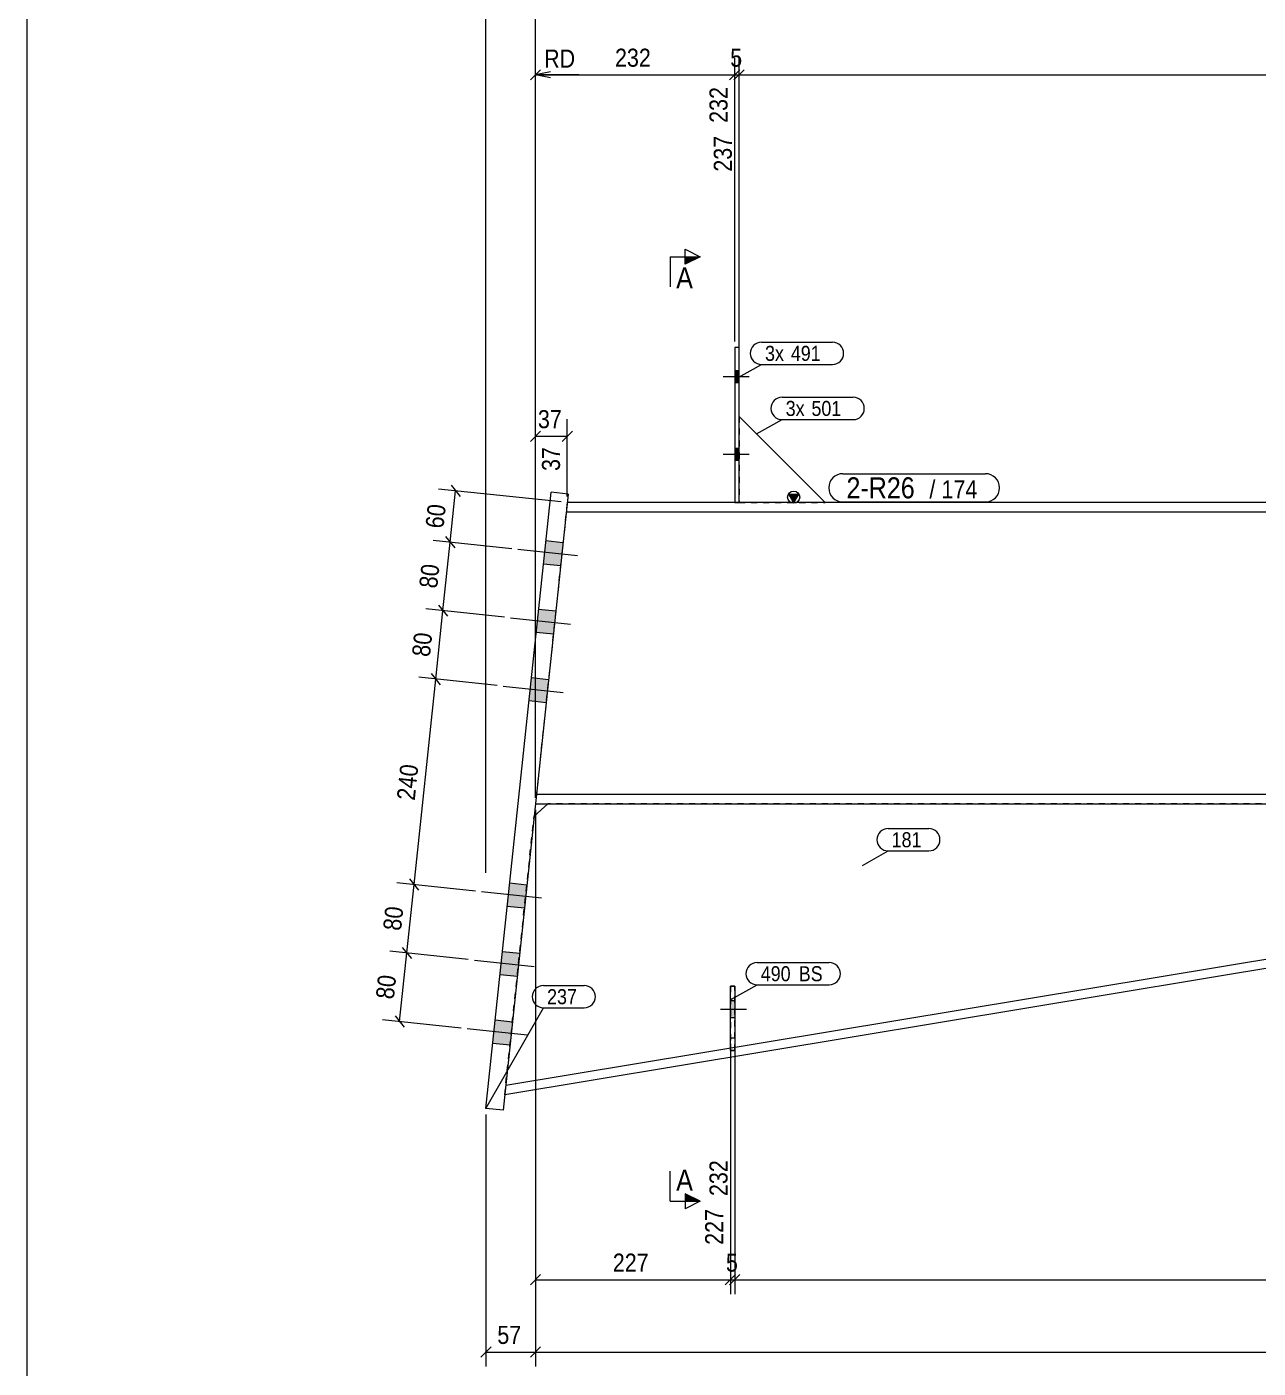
# Model space of a CAD drawing. Header units: millimetres. Extents: x 2 to 825, y 1 to 579.
# Drawn here: x 5 to 209.3, y 232 to 454.7 of the extents above; entities that cross this region are included whole.
import ezdxf

# ---------------------------------------------------------------- set-up
doc = ezdxf.new("R2010")
doc.units = ezdxf.units.MM
for name, pattern in [('XKITLINE00', [0]), ('XKITLINE01', [4, 1, -1, 1, -1]), ('XKITLINE02', [4, 2, -2])]:
    doc.linetypes.add(name, pattern=pattern)
for name, color, linetype, lineweight in [('Bolt', 3, 'Continuous', 0), ('Dimensions', 7, 'Continuous', 0), ('DrawingSheet', 5, 'Continuous', 0), ('Part', 2, 'Continuous', 0), ('PartMark', 7, 'Continuous', 0), ('Section', 6, 'Continuous', 0)]:
    doc.layers.add(name, color=color, linetype=linetype, lineweight=lineweight)
doc.styles.add('ARIAL', font='ARIAL.TTF')

# ---------------------------------------------------------------- blocks, each defined once
blk = doc.blocks.new('*A8')
at = {"layer": 'Bolt'}
blk.add_hatch(color=3, dxfattribs=at).paths.add_polyline_path([(122.49, 290.2), (121.77, 290.2), (121.77, 293.01), (122.49, 293.01)], flags=17)
at = {"layer": 'Bolt', "color": 3, "linetype": 'XKITLINE00', "lineweight": 0}
for p, q in [((122.49, 293.01), (121.77, 293.01)), ((124.42, 291.6), (120.13, 291.6)), ((122.49, 290.2), (121.77, 290.2))]:
    blk.add_line(p, q, dxfattribs=at)
blk = doc.blocks.new('*A10')
at = {"layer": 'Bolt', "color": 3, "linetype": 'XKITLINE02', "lineweight": 0}
for p, q in [((122.49, 293.01), (121.77, 293.01)), ((124.42, 291.6), (120.13, 291.6)), ((122.49, 290.2), (121.77, 290.2))]:
    blk.add_line(p, q, dxfattribs=at)
blk = doc.blocks.new('*A11')
at = {"layer": 'Bolt'}
for points in [[(122.49, 397.58), (123.2, 397.58), (123.2, 395.58), (122.49, 395.58)], [(122.49, 397.58), (123.2, 397.58), (123.2, 395.58), (122.49, 395.58)], [(122.49, 384.72), (123.2, 384.72), (123.2, 382.72), (122.49, 382.72)], [(122.49, 384.72), (123.2, 384.72), (123.2, 382.72), (122.49, 382.72)]]:
    blk.add_hatch(color=3, dxfattribs=at).paths.add_polyline_path(points, flags=17)
at = {"layer": 'Bolt', "color": 3, "linetype": 'XKITLINE00', "lineweight": 0}
for p, q in [((124.86, 396.58), (120.57, 396.58)), ((124.86, 396.58), (120.57, 396.58)), ((123.2, 397.58), (122.49, 397.58)), ((123.2, 397.58), (122.49, 397.58)), ((123.2, 395.58), (122.49, 395.58)), ((123.2, 395.58), (122.49, 395.58)), ((124.86, 383.72), (120.57, 383.72)), ((124.86, 383.72), (120.57, 383.72)), ((123.2, 384.72), (122.49, 384.72)), ((123.2, 384.72), (122.49, 384.72)), ((123.2, 382.72), (122.49, 382.72)), ((123.2, 382.72), (122.49, 382.72))]:
    blk.add_line(p, q, dxfattribs=at)
blk = doc.blocks.new('*A16')
at = {"layer": 'Bolt'}
for points in [[(93.58, 365.28), (90.73, 365.58), (91.14, 369.41), (93.98, 369.11)], [(93.58, 365.28), (90.73, 365.58), (91.14, 369.41), (93.98, 369.11)], [(92.38, 353.91), (89.54, 354.21), (89.94, 358.05), (92.78, 357.75)], [(92.38, 353.91), (89.54, 354.21), (89.94, 358.05), (92.78, 357.75)], [(91.18, 342.55), (88.34, 342.85), (88.74, 346.68), (91.58, 346.38)], [(91.18, 342.55), (88.34, 342.85), (88.74, 346.68), (91.58, 346.38)], [(87.58, 308.45), (84.74, 308.75), (85.15, 312.59), (87.99, 312.29)], [(87.58, 308.45), (84.74, 308.75), (85.15, 312.59), (87.99, 312.29)], [(86.38, 297.09), (83.54, 297.39), (83.95, 301.22), (86.79, 300.92)], [(86.38, 297.09), (83.54, 297.39), (83.95, 301.22), (86.79, 300.92)], [(85.18, 285.72), (82.34, 286.02), (82.75, 289.86), (85.59, 289.56)], [(85.18, 285.72), (82.34, 286.02), (82.75, 289.86), (85.59, 289.56)]]:
    blk.add_hatch(color=3, dxfattribs=at).paths.add_polyline_path(points, flags=17)
at = {"layer": 'Bolt', "color": 3, "linetype": 'XKITLINE00', "lineweight": 0}
for p, q in [((86.46, 367.97), (96.41, 366.92)), ((86.46, 367.97), (96.41, 366.92)), ((91.14, 369.41), (93.98, 369.11)), ((91.14, 369.41), (93.98, 369.11)), ((90.73, 365.58), (93.58, 365.28)), ((90.73, 365.58), (93.58, 365.28)), ((85.26, 356.6), (95.21, 355.55)), ((85.26, 356.6), (95.21, 355.55)), ((89.94, 358.05), (92.78, 357.75)), ((89.94, 358.05), (92.78, 357.75)), ((89.54, 354.21), (92.38, 353.91)), ((89.54, 354.21), (92.38, 353.91)), ((84.06, 345.24), (94.01, 344.19)), ((84.06, 345.24), (94.01, 344.19)), ((88.74, 346.68), (91.58, 346.38)), ((88.74, 346.68), (91.58, 346.38)), ((88.34, 342.85), (91.18, 342.55)), ((88.34, 342.85), (91.18, 342.55)), ((85.15, 312.59), (87.99, 312.29)), ((85.15, 312.59), (87.99, 312.29)), ((80.47, 311.14), (90.41, 310.09)), ((80.47, 311.14), (90.41, 310.09)), ((84.74, 308.75), (87.58, 308.45)), ((84.74, 308.75), (87.58, 308.45)), ((83.95, 301.22), (86.79, 300.92)), ((83.95, 301.22), (86.79, 300.92)), ((79.27, 299.78), (89.21, 298.73)), ((79.27, 299.78), (89.21, 298.73)), ((83.54, 297.39), (86.38, 297.09)), ((83.54, 297.39), (86.38, 297.09)), ((82.75, 289.86), (85.59, 289.56)), ((82.75, 289.86), (85.59, 289.56)), ((78.07, 288.41), (88.02, 287.36)), ((78.07, 288.41), (88.02, 287.36)), ((82.34, 286.02), (85.18, 285.72)), ((82.34, 286.02), (85.18, 285.72))]:
    blk.add_line(p, q, dxfattribs=at)
blk = doc.blocks.new('*A17')
at = {"layer": 'Part'}
blk.add_hatch(color=2, dxfattribs=at).paths.add_polyline_path([(131.46, 377.12), (133.06, 377.12), (132.26, 375.72)], flags=17)
at = {"layer": 'Part', "color": 2, "linetype": 'XKITLINE00', "lineweight": 0}
for p, q in [((132.26, 375.72), (131.46, 377.12)), ((131.46, 377.12), (133.06, 377.12)), ((133.06, 377.12), (132.26, 375.72)), ((591.32, 374.15), (94.51, 374.15)), ((591.32, 375.72), (94.68, 375.72)), ((591.32, 327.29), (89.57, 327.29)), ((89.4, 325.72), (591.32, 325.72))]:
    blk.add_line(p, q, dxfattribs=at)
at = {"layer": 'Part', "color": 7, "linetype": 'XKITLINE01', "lineweight": 0}
blk.add_line((94.68, 375.72), (89.4, 325.72), dxfattribs=at)
at = {"layer": 'Part', "color": 2, "linetype": 'XKITLINE00', "lineweight": 0}
blk.add_circle((132.26, 376.62), 1, dxfattribs=at)
blk = doc.blocks.new('*A20')
at = {"layer": 'Part', "color": 2, "linetype": 'XKITLINE00', "lineweight": 0}
for p, q in [((121.77, 295.46), (122.49, 295.46)), ((121.77, 285.22), (121.77, 295.46)), ((122.49, 295.46), (122.49, 285.34))]:
    blk.add_line(p, q, dxfattribs=at)
at = {"layer": 'Part', "color": 7, "linetype": 'XKITLINE01', "lineweight": 0}
for p, q in [((121.77, 286.89), (122.49, 286.89)), ((121.77, 284.75), (121.77, 285.22)), ((122.49, 285.34), (122.49, 284.75)), ((122.49, 284.75), (121.77, 284.75))]:
    blk.add_line(p, q, dxfattribs=at)
blk = doc.blocks.new('*A24')
at = {"layer": 'Part', "color": 7, "linetype": 'XKITLINE01', "lineweight": 0}
for p, q in [((121.77, 295.46), (121.77, 284.75)), ((122.49, 295.46), (121.77, 295.46)), ((122.49, 284.75), (122.49, 295.46)), ((121.77, 286.89), (122.49, 286.89)), ((121.77, 284.75), (122.49, 284.75))]:
    blk.add_line(p, q, dxfattribs=at)
blk = doc.blocks.new('*A25')
at = {"layer": 'Part', "color": 2, "linetype": 'XKITLINE00', "lineweight": 0}
blk.add_line((137.49, 375.72), (123.2, 390.01), dxfattribs=at)
at = {"layer": 'Part', "color": 7, "linetype": 'XKITLINE01', "lineweight": 0}
for p, q in [((123.2, 390.01), (123.2, 375.72)), ((123.2, 375.72), (137.49, 375.72))]:
    blk.add_line(p, q, dxfattribs=at)
blk = doc.blocks.new('*A26')
at = {"layer": 'Part', "color": 2, "linetype": 'XKITLINE00', "lineweight": 0}
for p, q in [((123.2, 401.44), (122.49, 401.44)), ((122.49, 401.44), (122.49, 375.72)), ((123.2, 375.72), (123.2, 401.44))]:
    blk.add_line(p, q, dxfattribs=at)
at = {"layer": 'Part', "color": 7, "linetype": 'XKITLINE01', "lineweight": 0}
blk.add_line((122.49, 375.72), (123.2, 375.72), dxfattribs=at)
blk = doc.blocks.new('*A33')
at = {"layer": 'Part', "color": 2, "linetype": 'XKITLINE00', "lineweight": 0}
for p, q in [((81.2, 275.15), (91.99, 377.44)), ((94.83, 377.14), (84.04, 274.85)), ((94.83, 377.14), (91.99, 377.44)), ((84.04, 274.85), (81.2, 275.15))]:
    blk.add_line(p, q, dxfattribs=at)
blk = doc.blocks.new('*A34')
at = {"layer": 'Part', "color": 2, "linetype": 'XKITLINE00', "lineweight": 0}
for p, q in [((84.48, 279.04), (365.92, 325.72)), ((91.49, 325.72), (89.18, 323.65)), ((366.18, 324.17), (84.31, 277.42))]:
    blk.add_line(p, q, dxfattribs=at)
at = {"layer": 'Part', "color": 7, "linetype": 'XKITLINE01', "lineweight": 0}
for p, q in [((365.92, 325.72), (91.49, 325.72)), ((84.31, 277.42), (89.18, 323.65))]:
    blk.add_line(p, q, dxfattribs=at)
blk = doc.blocks.new('*A90')
at = {"layer": 'DrawingSheet', "color": 5, "linetype": 'XKITLINE00', "lineweight": 0}
blk.add_line((5, 579), (5, 5), dxfattribs=at)
blk = doc.blocks.new('*A98')
at = {"layer": 'Dimensions', "color": 7, "linetype": 'XKITLINE00', "lineweight": 0}
blk.add_line((81.2, 314.28), (81.2, 481.57), dxfattribs=at)
blk = doc.blocks.new('*A99')
at = {"layer": 'Dimensions', "color": 7, "linetype": 'XKITLINE00', "lineweight": 0}
for p, q in [((89.4, 324.72), (89.4, 232.32)), ((81.2, 274.15), (81.2, 232.32)), ((82.05, 235.57), (80.35, 233.87)), ((81.2, 234.72), (89.4, 234.72)), ((90.25, 235.57), (88.56, 233.87))]:
    blk.add_line(p, q, dxfattribs=at)
at = {"layer": 'Dimensions', "color": 3}
for p in [(81.2, 234.72), (89.4, 234.72)]:
    blk.add_point(p, dxfattribs=at)
at = {"layer": 'Dimensions', "color": 3, "style": 'ARIAL', "width": 0.85}
blk.add_text('57', height=3, dxfattribs=at).set_placement((83.08, 236.07))
blk = doc.blocks.new('*A100')
at = {"layer": 'Dimensions', "color": 7, "linetype": 'XKITLINE00', "lineweight": 0}
for p, q in [((75.4, 378.61), (76.91, 376.74)), ((93.68, 375.83), (73.32, 377.97)), ((75.26, 369.15), (76.16, 377.67)), ((74.5, 370.08), (76.01, 368.22)), ((85.47, 368.07), (72.42, 369.45))]:
    blk.add_line(p, q, dxfattribs=at)
at = {"layer": 'Dimensions', "color": 3}
for p in [(76.16, 377.67), (75.26, 369.15)]:
    blk.add_point(p, dxfattribs=at)
at = {"layer": 'Dimensions', "color": 3, "style": 'ARIAL', "width": 0.85}
blk.add_text('60', height=3, rotation=83.9784, dxfattribs=at).set_placement((74.13, 371.34))
blk = doc.blocks.new('*A104')
at = {"layer": 'Dimensions', "color": 7, "linetype": 'XKITLINE00', "lineweight": 0}
for p, q in [((90.25, 387.57), (88.56, 385.87)), ((89.4, 326.72), (89.4, 389.57)), ((95.53, 387.57), (93.83, 385.87)), ((94.68, 376.72), (94.68, 389.57)), ((89.4, 386.72), (94.68, 386.72))]:
    blk.add_line(p, q, dxfattribs=at)
at = {"layer": 'Dimensions', "color": 3}
for p in [(89.4, 386.72), (94.68, 386.72)]:
    blk.add_point(p, dxfattribs=at)
at = {"layer": 'Dimensions', "color": 3, "style": 'ARIAL', "width": 0.85}
blk.add_text('37', height=3, dxfattribs=at).set_placement((89.82, 388.07))
blk.add_text('37', height=3, rotation=90.0002, dxfattribs=at).set_placement((93.48, 380.97))
blk = doc.blocks.new('*A105')
at = {"layer": 'PartMark', "color": 7, "linetype": 'XKITLINE00', "lineweight": 0}
for p, q in [((90.74, 295.56), (97.5, 295.56)), ((81.2, 275.15), (90.74, 291.86)), ((90.74, 291.86), (97.5, 291.86))]:
    blk.add_line(p, q, dxfattribs=at)
for centre, start, end in [((90.74, 293.71), 90, 270), ((97.5, 293.71), 270, 90)]:
    blk.add_arc(centre, 1.85, start, end, dxfattribs=at)
at = {"layer": 'PartMark', "color": 3, "style": 'ARIAL', "width": 0.85}
blk.add_text('237', height=2.5, dxfattribs=at).set_placement((91.34, 292.46))
blk = doc.blocks.new('*A106')
at = {"layer": 'PartMark', "color": 7, "linetype": 'XKITLINE00', "lineweight": 0}
for p, q in [((147.92, 321.61), (154.69, 321.61)), ((143.68, 315.51), (147.92, 317.91)), ((147.92, 317.91), (154.69, 317.91))]:
    blk.add_line(p, q, dxfattribs=at)
for centre, start, end in [((147.92, 319.76), 90, 270), ((154.69, 319.76), 270, 90)]:
    blk.add_arc(centre, 1.85, start, end, dxfattribs=at)
at = {"layer": 'PartMark', "color": 3, "style": 'ARIAL', "width": 0.85}
blk.add_text('181', height=2.5, dxfattribs=at).set_placement((148.52, 318.51))
blk = doc.blocks.new('*A110')
at = {"layer": 'PartMark', "color": 7, "linetype": 'XKITLINE00', "lineweight": 0}
for p, q in [((140.43, 380.52), (164.08, 380.52)), ((140.43, 375.82), (164.08, 375.82))]:
    blk.add_line(p, q, dxfattribs=at)
for centre, start, end in [((140.43, 378.17), 90, 270), ((164.08, 378.17), 270, 90)]:
    blk.add_arc(centre, 2.35, start, end, dxfattribs=at)
at = {"layer": 'PartMark', "color": 1, "style": 'ARIAL', "width": 0.85}
blk.add_text('2-R26', height=3.5, dxfattribs=at).set_placement((141.03, 376.42))
at = {"layer": 'PartMark', "color": 3, "style": 'ARIAL', "width": 0.85}
for s, p in [('/', (154.79, 376.42)), ('174', (156.8, 376.42))]:
    blk.add_text(s, height=3, dxfattribs=at).set_placement(p)
blk = doc.blocks.new('*A111')
at = {"layer": 'PartMark', "color": 7, "linetype": 'XKITLINE00', "lineweight": 0}
for p, q in [((130.34, 393.2), (142.13, 393.2)), ((126.1, 387.11), (130.34, 389.5)), ((130.34, 389.5), (142.13, 389.5))]:
    blk.add_line(p, q, dxfattribs=at)
for centre, start, end in [((130.34, 391.35), 90, 270), ((142.13, 391.35), 270, 90)]:
    blk.add_arc(centre, 1.85, start, end, dxfattribs=at)
at = {"layer": 'PartMark', "color": 3, "style": 'ARIAL', "width": 0.85}
for s, p in [('3x', (130.94, 390.1)), ('501', (135.21, 390.1))]:
    blk.add_text(s, height=2.5, dxfattribs=at).set_placement(p)
blk = doc.blocks.new('*A112')
at = {"layer": 'PartMark', "color": 7, "linetype": 'XKITLINE00', "lineweight": 0}
for p, q in [((126.91, 402.34), (138.7, 402.34)), ((122.67, 396.25), (126.91, 398.64)), ((126.91, 398.64), (138.7, 398.64))]:
    blk.add_line(p, q, dxfattribs=at)
for centre, start, end in [((126.91, 400.49), 90, 270), ((138.7, 400.49), 270, 90)]:
    blk.add_arc(centre, 1.85, start, end, dxfattribs=at)
at = {"layer": 'PartMark', "color": 3, "style": 'ARIAL', "width": 0.85}
for s, p in [('3x', (127.51, 399.24)), ('491', (131.79, 399.24))]:
    blk.add_text(s, height=2.5, dxfattribs=at).set_placement(p)
blk = doc.blocks.new('*A115')
at = {"layer": 'PartMark', "color": 7, "linetype": 'XKITLINE00', "lineweight": 0}
for p, q in [((126.2, 299.37), (138.16, 299.37)), ((121.96, 293.28), (126.2, 295.67)), ((126.2, 295.67), (138.16, 295.67))]:
    blk.add_line(p, q, dxfattribs=at)
for centre, start, end in [((126.2, 297.52), 90, 270), ((138.16, 297.52), 270, 90)]:
    blk.add_arc(centre, 1.85, start, end, dxfattribs=at)
at = {"layer": 'PartMark', "color": 3, "style": 'ARIAL', "width": 0.85}
for s, p in [('490', (126.8, 296.27)), ('BS', (133.11, 296.27))]:
    blk.add_text(s, height=2.5, dxfattribs=at).set_placement(p)
blk = doc.blocks.new('*A116')
at = {"layer": 'Section'}
for points in [[(114.27, 416.53), (116.77, 416.53), (114.27, 415.28)], [(114.27, 261.01), (116.77, 259.76), (114.27, 259.76)]]:
    blk.add_hatch(color=3, dxfattribs=at).paths.add_polyline_path(points, flags=17)
at = {"layer": 'Section', "color": 1, "linetype": 'XKITLINE00', "lineweight": 0}
for p, q in [((111.77, 416.53), (111.77, 411.53)), ((111.77, 416.53), (116.77, 416.53)), ((111.77, 259.76), (111.77, 264.76)), ((111.77, 259.76), (116.77, 259.76))]:
    blk.add_line(p, q, dxfattribs=at)
at = {"layer": 'Section', "color": 3, "linetype": 'XKITLINE00', "lineweight": 0}
for p, q in [((114.27, 415.28), (114.27, 417.78)), ((114.27, 417.78), (116.77, 416.53)), ((116.77, 416.53), (114.27, 415.28)), ((116.77, 259.76), (114.27, 261.01)), ((114.27, 261.01), (114.27, 258.51)), ((116.77, 259.76), (114.27, 258.51))]:
    blk.add_line(p, q, dxfattribs=at)
at = {"layer": 'Section', "color": 7, "style": 'ARIAL', "width": 0.85}
for p in [(112.77, 411.28), (112.77, 261.51)]:
    blk.add_text('A', height=3.5, dxfattribs=at).set_placement(p)
blk = doc.blocks.new('*A120')
at = {"layer": 'Dimensions', "color": 7, "linetype": 'XKITLINE00', "lineweight": 0}
for p, q in [((78.27, 299.88), (65.23, 301.26)), ((66.87, 289.59), (68.07, 300.96)), ((67.31, 301.89), (68.82, 300.02)), ((77.08, 288.51), (64.03, 289.89)), ((66.11, 290.52), (67.62, 288.66))]:
    blk.add_line(p, q, dxfattribs=at)
at = {"layer": 'Dimensions', "color": 3}
for p in [(68.07, 300.96), (66.87, 289.59)]:
    blk.add_point(p, dxfattribs=at)
at = {"layer": 'Dimensions', "color": 3, "style": 'ARIAL', "width": 0.85}
blk.add_text('80', height=3, rotation=83.9784, dxfattribs=at).set_placement((65.89, 293.2))
blk = doc.blocks.new('*A121')
at = {"layer": 'Dimensions', "color": 7, "linetype": 'XKITLINE00', "lineweight": 0}
for p, q in [((79.47, 311.25), (66.43, 312.62)), ((68.07, 300.96), (69.26, 312.32)), ((68.51, 313.26), (70.02, 311.39)), ((78.27, 299.88), (65.23, 301.26)), ((67.31, 301.89), (68.82, 300.02))]:
    blk.add_line(p, q, dxfattribs=at)
at = {"layer": 'Dimensions', "color": 3}
for p in [(69.26, 312.32), (68.07, 300.96)]:
    blk.add_point(p, dxfattribs=at)
at = {"layer": 'Dimensions', "color": 3, "style": 'ARIAL', "width": 0.85}
blk.add_text('80', height=3, rotation=83.9784, dxfattribs=at).set_placement((67.09, 304.57))
blk = doc.blocks.new('*A122')
at = {"layer": 'Dimensions', "color": 7, "linetype": 'XKITLINE00', "lineweight": 0}
for p, q in [((72.11, 347.35), (73.62, 345.49)), ((69.26, 312.32), (72.86, 346.42)), ((83.07, 345.34), (70.03, 346.72)), ((79.47, 311.25), (66.43, 312.62)), ((68.51, 313.26), (70.02, 311.39))]:
    blk.add_line(p, q, dxfattribs=at)
at = {"layer": 'Dimensions', "color": 3}
for p in [(72.86, 346.42), (69.26, 312.32)]:
    blk.add_point(p, dxfattribs=at)
at = {"layer": 'Dimensions', "color": 3, "style": 'ARIAL', "width": 0.85}
blk.add_text('240', height=3, rotation=83.9784, dxfattribs=at).set_placement((69.37, 326.19))
blk = doc.blocks.new('*A123')
at = {"layer": 'Dimensions', "color": 7, "linetype": 'XKITLINE00', "lineweight": 0}
for p, q in [((73.31, 358.72), (74.81, 356.85)), ((84.27, 356.71), (71.23, 358.08)), ((72.86, 346.42), (74.06, 357.78)), ((72.11, 347.35), (73.62, 345.49)), ((83.07, 345.34), (70.03, 346.72))]:
    blk.add_line(p, q, dxfattribs=at)
at = {"layer": 'Dimensions', "color": 3}
for p in [(74.06, 357.78), (72.86, 346.42)]:
    blk.add_point(p, dxfattribs=at)
at = {"layer": 'Dimensions', "color": 3, "style": 'ARIAL', "width": 0.85}
blk.add_text('80', height=3, rotation=83.9784, dxfattribs=at).set_placement((71.88, 350.03))
blk = doc.blocks.new('*A124')
at = {"layer": 'Dimensions', "color": 7, "linetype": 'XKITLINE00', "lineweight": 0}
for p, q in [((74.5, 370.08), (76.01, 368.22)), ((85.47, 368.07), (72.42, 369.45)), ((74.06, 357.78), (75.26, 369.15)), ((73.31, 358.72), (74.81, 356.85)), ((84.27, 356.71), (71.23, 358.08))]:
    blk.add_line(p, q, dxfattribs=at)
at = {"layer": 'Dimensions', "color": 3}
for p in [(75.26, 369.15), (74.06, 357.78)]:
    blk.add_point(p, dxfattribs=at)
at = {"layer": 'Dimensions', "color": 3, "style": 'ARIAL', "width": 0.85}
blk.add_text('80', height=3, rotation=83.9784, dxfattribs=at).set_placement((73.08, 361.4))
blk = doc.blocks.new('*A125')
at = {"layer": 'Dimensions', "color": 7, "linetype": 'XKITLINE00', "lineweight": 0}
for p, q in [((89.4, 324.72), (89.4, 244.32)), ((121.77, 285.89), (121.77, 244.32)), ((90.25, 247.57), (88.56, 245.87)), ((122.62, 247.57), (120.92, 245.87)), ((89.4, 246.72), (121.77, 246.72))]:
    blk.add_line(p, q, dxfattribs=at)
at = {"layer": 'Dimensions', "color": 3}
for p in [(89.4, 246.72), (121.77, 246.72)]:
    blk.add_point(p, dxfattribs=at)
at = {"layer": 'Dimensions', "color": 3, "style": 'ARIAL', "width": 0.85}
blk.add_text('227', height=3, rotation=90.0002, dxfattribs=at).set_placement((120.57, 252.52))
blk.add_text('227', height=3, dxfattribs=at).set_placement((102.25, 248.07))
blk = doc.blocks.new('*A126')
at = {"layer": 'Dimensions', "color": 7, "linetype": 'XKITLINE00', "lineweight": 0}
for p, q in [((121.77, 285.89), (121.77, 244.32)), ((122.49, 285.89), (122.49, 244.32)), ((122.62, 247.57), (120.92, 245.87)), ((123.34, 247.57), (121.64, 245.87)), ((121.77, 246.72), (122.49, 246.72))]:
    blk.add_line(p, q, dxfattribs=at)
at = {"layer": 'Dimensions', "color": 3}
for p in [(121.77, 246.72), (122.49, 246.72)]:
    blk.add_point(p, dxfattribs=at)
at = {"layer": 'Dimensions', "color": 3, "style": 'ARIAL', "width": 0.85}
blk.add_text('232', height=3, rotation=90.0002, dxfattribs=at).set_placement((121.29, 260.62))
blk.add_text('5', height=3, dxfattribs=at).set_placement((121.02, 248.07))
blk = doc.blocks.new('*A127')
at = {"layer": 'Dimensions', "color": 7, "linetype": 'XKITLINE00', "lineweight": 0}
for p, q in [((307.49, 326.29), (307.49, 244.32)), ((122.49, 285.89), (122.49, 244.32)), ((123.34, 247.57), (121.64, 245.87)), ((308.34, 247.57), (306.64, 245.87)), ((122.49, 246.72), (307.49, 246.72))]:
    blk.add_line(p, q, dxfattribs=at)
at = {"layer": 'Dimensions', "color": 3}
for p in [(122.49, 246.72), (307.49, 246.72)]:
    blk.add_point(p, dxfattribs=at)
at = {"layer": 'Dimensions', "color": 3, "style": 'ARIAL', "width": 0.85}
blk.add_text('1527', height=3, rotation=90.0002, dxfattribs=at).set_placement((306.29, 248.02))
blk.add_text('1295', height=3, dxfattribs=at).set_placement((210.54, 248.07))
blk = doc.blocks.new('*A130')
at = {"layer": 'Dimensions', "color": 7, "linetype": 'XKITLINE00', "lineweight": 0}
for p, q in [((89.4, 324.72), (89.4, 232.32)), ((90.25, 235.57), (88.56, 233.87)), ((89.4, 234.72), (591.32, 234.72))]:
    blk.add_line(p, q, dxfattribs=at)
at = {"layer": 'Dimensions', "color": 3}
blk.add_point((89.4, 234.72), dxfattribs=at)
blk = doc.blocks.new('*A132')
at = {"layer": 'Dimensions', "color": 7, "linetype": 'XKITLINE00', "lineweight": 0}
blk.add_line((89.4, 326.72), (89.4, 469.57), dxfattribs=at)
blk = doc.blocks.new('*A134')
at = {"layer": 'Dimensions', "color": 7, "linetype": 'XKITLINE00', "lineweight": 0}
for p, q in [((89.4, 326.72), (89.4, 451.22)), ((90.25, 447.57), (88.56, 445.87)), ((89.4, 326.72), (89.4, 449.57)), ((123.34, 447.57), (121.64, 445.87)), ((122.49, 402.44), (122.49, 449.57)), ((91.9, 447.22), (89.4, 446.72)), ((89.4, 446.72), (122.49, 446.72)), ((91.9, 446.22), (89.4, 446.72)), ((96.63, 446.72), (89.4, 446.72))]:
    blk.add_line(p, q, dxfattribs=at)
at = {"layer": 'Dimensions', "color": 3}
for p in [(89.4, 446.72), (122.49, 446.72)]:
    blk.add_point(p, dxfattribs=at)
at = {"layer": 'Dimensions', "color": 7}
blk.add_point((89.4, 446.72), dxfattribs=at)
at = {"layer": 'Dimensions', "color": 3, "style": 'ARIAL', "width": 0.85}
for s, p in [('RD', (90.85, 447.92)), ('232', (102.61, 448.07))]:
    blk.add_text(s, height=3, dxfattribs=at).set_placement(p)
blk.add_text('232', height=3, rotation=90.0002, dxfattribs=at).set_placement((121.29, 438.75))
blk = doc.blocks.new('*A135')
at = {"layer": 'Dimensions', "color": 7, "linetype": 'XKITLINE00', "lineweight": 0}
for p, q in [((123.34, 447.57), (121.64, 445.87)), ((124.05, 447.57), (122.35, 445.87)), ((122.49, 402.44), (122.49, 449.57)), ((123.2, 391.01), (123.2, 449.57)), ((122.49, 446.72), (123.2, 446.72))]:
    blk.add_line(p, q, dxfattribs=at)
at = {"layer": 'Dimensions', "color": 3}
for p in [(122.49, 446.72), (123.2, 446.72)]:
    blk.add_point(p, dxfattribs=at)
at = {"layer": 'Dimensions', "color": 3, "style": 'ARIAL', "width": 0.85}
blk.add_text('5', height=3, dxfattribs=at).set_placement((121.73, 448.07))
blk.add_text('237', height=3, rotation=90.0002, dxfattribs=at).set_placement((122, 430.65))
blk = doc.blocks.new('*A136')
at = {"layer": 'Dimensions', "color": 7, "linetype": 'XKITLINE00', "lineweight": 0}
for p, q in [((124.05, 447.57), (122.35, 445.87)), ((123.2, 391.01), (123.2, 449.57)), ((309.05, 447.57), (307.35, 445.87)), ((308.2, 402.44), (308.2, 449.57)), ((123.2, 446.72), (308.2, 446.72))]:
    blk.add_line(p, q, dxfattribs=at)
at = {"layer": 'Dimensions', "color": 3}
for p in [(123.2, 446.72), (308.2, 446.72)]:
    blk.add_point(p, dxfattribs=at)
at = {"layer": 'Dimensions', "color": 3, "style": 'ARIAL', "width": 0.85}
blk.add_text('1295', height=3, dxfattribs=at).set_placement((211.25, 448.07))
blk.add_text('1532', height=3, rotation=90.0002, dxfattribs=at).set_placement((307, 436.52))

msp = doc.modelspace()

# ---------------------------------------------------------------- block references
at = {"lineweight": 0}
for name in ['*A90', '*A98', '*A132', '*A134', '*A135', '*A136', '*A116', '*A26', '*A112', '*A11', '*A111', '*A104', '*A25', '*A100', '*A110', '*A33', '*A124', '*A16', '*A123', '*A122', '*A34', '*A127', '*A99', '*A125', '*A130', '*A106', '*A121', '*A120', '*A115', '*A105', '*A20', '*A24', '*A8', '*A10', '*A126']:
    msp.add_blockref(name, (0, 0), dxfattribs=at)
at = {"layer": 'Part', "lineweight": 0}
msp.add_blockref('*A17', (0, 0), dxfattribs=at)

doc.saveas('drawing.dxf')
